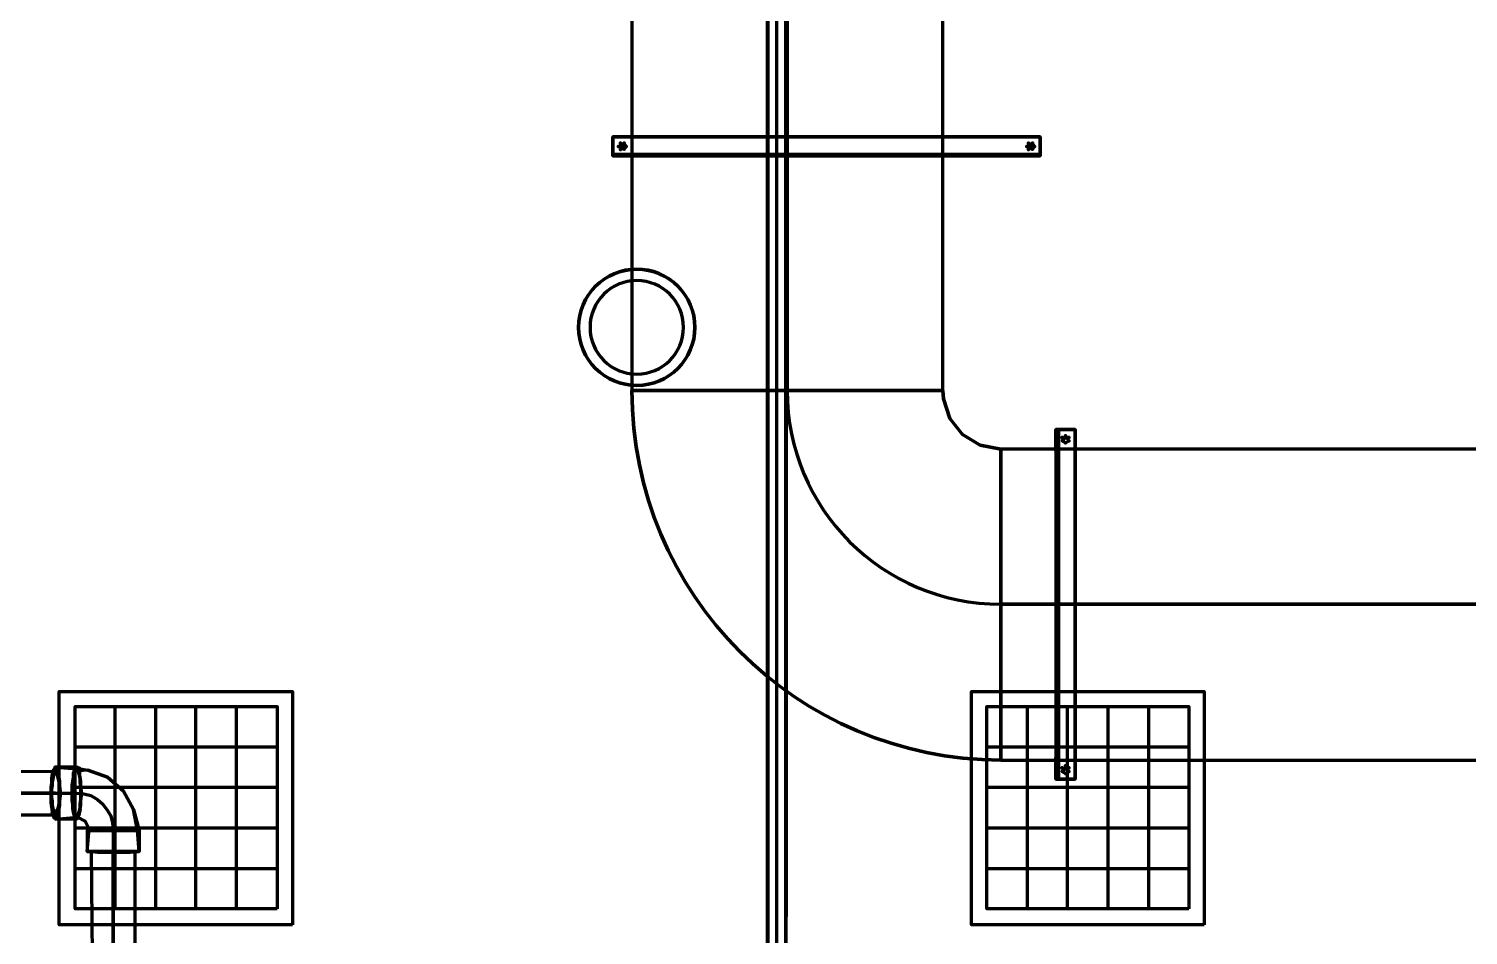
# Model space of a CAD drawing. Extents: x 0 to 1153, y 0 to 816.
# Drawn here: x 501.74 to 525.7, y 398.27 to 413.35 of the extents above; entities that cross this region are included whole.
import ezdxf

# ---------------------------------------------------------------- set-up
doc = ezdxf.new("R2010")
doc.units = 0
doc.header["$MEASUREMENT"] = 0
for name, color, linetype in [('Hatch', 7, 'Continuous'), ('HVAC', 7, 'Continuous'), ('PIPE', 7, 'Continuous')]:
    doc.layers.add(name, color=color, linetype=linetype)

msp = doc.modelspace()

# ---------------------------------------------------------------- linework, layer by layer
at = {"layer": 'Hatch', "color": 5, "linetype": 'Continuous', "lineweight": 211}
for p, q in [((514.191, 390.006), (514.191, 424.286)), ((503.174, 398.706), (503.174, 402.071)), ((503.851, 398.706), (503.851, 402.071)), ((504.518, 398.706), (504.518, 402.071)), ((505.195, 398.706), (505.195, 402.071)), ((518.361, 398.706), (518.361, 402.071)), ((519.028, 398.706), (519.028, 402.071)), ((519.705, 398.706), (519.705, 402.071)), ((520.383, 398.706), (520.383, 402.071)), ((505.873, 401.394), (502.507, 401.394)), ((521.049, 401.394), (517.684, 401.394)), ((505.873, 400.727), (502.507, 400.727)), ((521.049, 400.727), (517.684, 400.727)), ((505.873, 400.05), (502.507, 400.05)), ((521.049, 400.05), (517.684, 400.05)), ((505.873, 399.373), (502.507, 399.373)), ((521.049, 399.373), (517.684, 399.373))]:
    msp.add_line(p, q, dxfattribs=at)
msp.add_lwpolyline([(514.033, 388.779), (514.033, 390.006), (514.339, 390.006), (514.339, 424.286), (514.339, 390.006), (514.35, 424.286), (514.339, 390.006), (514.033, 390.006), (514.033, 424.286), (514.043, 390.006), (514.033, 424.286), (514.35, 424.286), (514.043, 424.286), (514.033, 390.006), (514.339, 390.006), (514.043, 390.006), (514.033, 389.424), (514.033, 388.779)], dxfattribs=at)
for points in [[(511.858, 409.353, 0.414207), (510.889, 408.384, 0.414191), (511.858, 407.416, 0.414207), (512.826, 408.384, 0.414223), (511.858, 409.353, 0.414207), (510.889, 408.384, 0.414191), (511.858, 407.416, 0.414207), (512.826, 408.384, 0.414223), (511.858, 409.353, 0.414207), (510.889, 408.384, 0.414191), (511.858, 407.416, 0.414207), (512.826, 408.384, 0.414223), (511.858, 409.353, 0.414207), (510.889, 408.384, 0.414191), (511.858, 407.416, 0.414207), (512.826, 408.384, 0.414223)], [(511.858, 409.162, 0.414213), (511.08, 408.384, 0.414204), (511.858, 407.606, 0.414202), (512.636, 408.384, 0.414211), (511.858, 409.162, 0.414213), (511.08, 408.384, 0.414204), (511.858, 407.606, 0.414202), (512.636, 408.384, 0.414211), (511.858, 409.162, 0.414213), (511.08, 408.384, 0.414204), (511.858, 407.606, 0.414202), (512.636, 408.384, 0.414211), (511.858, 409.162, 0.414213), (511.08, 408.384, 0.414204), (511.858, 407.606, 0.414202), (512.636, 408.384, 0.414211), (511.858, 409.162, 0.414213), (511.08, 408.384, 0.414204), (511.858, 407.606, 0.414202), (512.636, 408.384, 0.414211), (511.858, 409.162, 0.414213), (511.08, 408.384, 0.414204), (511.858, 407.606, 0.414202), (512.636, 408.384, 0.414211)]]:
    msp.add_lwpolyline(points, format="xyb", close=True, dxfattribs=at)
for points in [[(506.127, 398.441), (502.243, 398.441), (502.243, 402.325), (506.127, 402.325)], [(521.303, 398.441), (517.43, 398.441), (517.43, 402.325), (521.303, 402.325)], [(505.873, 398.706), (502.507, 398.706), (502.507, 402.071), (505.873, 402.071)], [(521.049, 398.706), (517.684, 398.706), (517.684, 402.071), (521.049, 402.071)]]:
    msp.add_lwpolyline(points, close=True, dxfattribs=at)
msp.add_circle((511.858, 408.384), 0.968, dxfattribs=at)
at = {"layer": 'HVAC', "color": 6, "linetype": 'Continuous', "lineweight": 211}
for points in [[(514.361, 534.416), (515.588, 534.416), (513.133, 534.416), (514.361, 534.416), (513.133, 534.416), (515.588, 534.416), (514.361, 534.416), (514.361, 535.654), (514.361, 534.416), (514.361, 530.532), (511.778, 530.532), (514.361, 530.532), (516.954, 530.532), (515.588, 534.416), (515.588, 535.654), (513.133, 535.654), (513.133, 534.416), (511.778, 530.532), (511.778, 407.331), (516.954, 407.331), (516.954, 530.532), (514.361, 530.532), (514.361, 407.331), (514.361, 530.532)], [(518.573, 411.554), (511.461, 411.554), (518.573, 411.554)], [(511.651, 411.342), (511.58, 411.415), (511.64, 411.427), (511.651, 411.342), (511.58, 411.415), (511.636, 411.431), (511.651, 411.342), (511.58, 411.415), (511.651, 411.448), (511.58, 411.415), (511.651, 411.342), (511.683, 411.395), (511.651, 411.448), (511.58, 411.415), (511.651, 411.342), (511.683, 411.395), (511.651, 411.448), (511.58, 411.415), (511.651, 411.342), (511.683, 411.395), (511.651, 411.448), (511.58, 411.415), (511.651, 411.342), (511.683, 411.395), (511.651, 411.448), (511.58, 411.415), (511.651, 411.342), (511.683, 411.395), (511.651, 411.448), (511.58, 411.415), (511.651, 411.342), (511.683, 411.395), (511.651, 411.448), (511.58, 411.415), (511.651, 411.342), (511.683, 411.395)], [(518.446, 411.342), (518.374, 411.412), (518.433, 411.429), (518.446, 411.342), (518.374, 411.412), (518.431, 411.431), (518.446, 411.342), (518.374, 411.412), (518.446, 411.448), (518.374, 411.412), (518.446, 411.342), (518.478, 411.395), (518.446, 411.448), (518.374, 411.412), (518.446, 411.342), (518.478, 411.395), (518.446, 411.448), (518.374, 411.412), (518.446, 411.342), (518.478, 411.395), (518.446, 411.448), (518.374, 411.412), (518.446, 411.342), (518.478, 411.395), (518.446, 411.448), (518.374, 411.412), (518.446, 411.342), (518.478, 411.395), (518.446, 411.448), (518.374, 411.412), (518.446, 411.342), (518.478, 411.395), (518.446, 411.448), (518.374, 411.412), (518.446, 411.342), (518.478, 411.395)], [(519.155, 400.865), (519.155, 406.686), (519.155, 400.865)], [(518.943, 406.495), (519.005, 406.566), (518.943, 406.495), (519.005, 406.566), (518.943, 406.495), (519.005, 406.566), (519.049, 406.495), (519.005, 406.566), (518.943, 406.495), (518.996, 406.463), (519.049, 406.495), (519.005, 406.566), (518.943, 406.495), (518.996, 406.463), (519.049, 406.495), (519.005, 406.566), (518.943, 406.495), (518.996, 406.463), (519.049, 406.495), (519.005, 406.566), (518.943, 406.495), (518.996, 406.463), (519.049, 406.495), (519.005, 406.566), (518.943, 406.495), (518.996, 406.463), (519.049, 406.495), (519.005, 406.566), (518.943, 406.495), (518.996, 406.463), (519.049, 406.495), (519.005, 406.566), (518.943, 406.495), (518.996, 406.463)], [(517.917, 406.358), (517.917, 401.182), (517.917, 406.358)], [(518.943, 400.992), (519.005, 401.063), (518.943, 400.992), (519.005, 401.063), (518.943, 400.992), (519.005, 401.063), (519.049, 400.992), (519.005, 401.063), (518.943, 400.992), (518.996, 400.96), (519.049, 400.992), (519.005, 401.063), (518.943, 400.992), (518.996, 400.96), (519.049, 400.992), (519.005, 401.063), (518.943, 400.992), (518.996, 400.96), (519.049, 400.992), (519.005, 401.063), (518.943, 400.992), (518.996, 400.96), (519.049, 400.992), (519.005, 401.063), (518.943, 400.992), (518.996, 400.96), (519.049, 400.992), (519.005, 401.063), (518.943, 400.992), (518.996, 400.96), (519.049, 400.992), (519.005, 401.063), (518.943, 400.992), (518.996, 400.96)]]:
    msp.add_lwpolyline(points, dxfattribs=at)
for points in [[(511.461, 411.268), (518.573, 411.268), (511.461, 411.237), (511.461, 411.554), (511.461, 411.237), (518.573, 411.237), (518.573, 411.554), (518.573, 411.237)], [(518.88, 406.686), (518.88, 400.865), (518.837, 406.686), (519.155, 406.686), (518.837, 406.686), (518.837, 400.865), (519.155, 400.865), (518.837, 400.865)]]:
    msp.add_lwpolyline(points, close=True, dxfattribs=at)
for points in [[(560.165, 406.358), (517.917, 406.358), (517.578, 406.421), (517.282, 406.601), (517.07, 406.866), (516.964, 407.194), (516.954, 407.331), (511.778, 407.331, 0.413691), (517.917, 401.182, -0.413691), (511.778, 407.331, 0.413691), (517.917, 401.182), (517.917, 403.775), (517.917, 406.358), (517.917, 401.182), (517.917, 403.775)], [(514.361, 407.331), (516.954, 407.331), (511.778, 407.331), (514.361, 407.331), (516.954, 407.331), (516.964, 407.194), (517.07, 406.866), (517.282, 406.601), (517.578, 406.421), (517.917, 406.358), (517.917, 401.182), (517.917, 403.775), (560.165, 403.775), (517.917, 403.775), (517.917, 406.358), (517.578, 406.421), (517.282, 406.601), (517.07, 406.866), (516.964, 407.194), (516.954, 407.331), (511.778, 407.331), (514.361, 407.331), (516.954, 407.331), (511.778, 407.331), (514.361, 407.331, 0.414211), (517.917, 403.775), (517.917, 406.358), (517.917, 401.182), (560.165, 401.182)]]:
    msp.add_lwpolyline(points, format="xyb", dxfattribs=at)
for p in [(511.556, 411.395), (511.556, 411.395), (511.556, 411.395), (511.588, 411.448), (511.588, 411.448), (511.588, 411.448), (511.588, 411.342), (511.588, 411.342), (511.588, 411.342), (511.651, 411.448), (511.651, 411.448), (511.651, 411.448), (511.683, 411.395), (511.683, 411.395), (511.683, 411.395), (518.351, 411.395), (518.351, 411.395), (518.351, 411.395), (518.382, 411.448), (518.382, 411.448), (518.382, 411.448), (518.382, 411.342), (518.382, 411.342), (518.382, 411.342), (518.446, 411.448), (518.446, 411.448), (518.446, 411.448), (518.478, 411.395), (518.478, 411.395), (518.478, 411.395), (518.943, 406.548), (518.943, 406.548), (518.943, 406.548), (518.996, 406.58), (518.996, 406.58), (518.996, 406.58), (518.996, 406.463), (518.996, 406.463), (518.996, 406.463), (519.049, 406.548), (519.049, 406.548), (519.049, 406.548), (519.049, 406.495), (519.049, 406.495), (519.049, 406.495), (518.943, 401.055), (518.943, 401.055), (518.943, 401.055), (518.996, 401.087), (518.996, 401.087), (518.996, 401.087), (518.996, 400.96), (518.996, 400.96), (518.996, 400.96), (519.049, 401.055), (519.049, 401.055), (519.049, 401.055), (519.049, 400.992), (519.049, 400.992), (519.049, 400.992)]:
    msp.add_point(p, dxfattribs=at)
at = {"layer": 'PIPE', "color": 3, "linetype": 'Continuous', "lineweight": 211}
for p, q in [((502.2, 401.066), (502.169, 401.066)), ((502.518, 400.241), (502.528, 400.23)), ((502.74, 400.008), (502.751, 400.008)), ((502.708, 399.658), (502.719, 399.658)), ((502.846, 399.658), (502.888, 399.648))]:
    msp.add_line(p, q, dxfattribs=at)
for points in [[(498.221, 400.272), (502.179, 400.272), (502.211, 400.325), (502.232, 400.399), (502.243, 400.452), (502.243, 400.812), (502.232, 400.865), (502.211, 400.939), (502.179, 400.992), (498.274, 400.981)], [(502.137, 401.002), (502.126, 400.95), (502.116, 400.875), (502.116, 400.801), (502.105, 400.727), (502.105, 400.473), (502.126, 400.325), (502.147, 400.23), (502.2, 400.209), (502.222, 400.262), (502.243, 400.368), (502.253, 400.431), (502.253, 400.505), (502.264, 400.59), (502.264, 400.664), (502.253, 400.748), (502.253, 400.823), (502.243, 400.897), (502.232, 400.95), (502.222, 401.002), (502.179, 401.066), (502.137, 401.002), (502.126, 400.95), (502.116, 400.875), (502.116, 400.801), (502.105, 400.727), (502.105, 400.473), (502.158, 400.304), (502.147, 400.23), (502.2, 400.209), (502.222, 400.262), (502.243, 400.368)], [(502.486, 400.918), (502.497, 400.971), (502.528, 401.034)], [(498.221, 400.632), (502.179, 400.632), (498.221, 400.632)], [(502.179, 400.632), (502.528, 400.632), (502.655, 400.621), (502.772, 400.59), (502.878, 400.526), (502.962, 400.452), (503.036, 400.357), (503.1, 400.251), (503.132, 400.135), (503.142, 400.008), (503.142, 399.658)], [(502.179, 400.198), (502.126, 400.325)], [(503.502, 399.658), (503.576, 399.658), (502.719, 399.658), (502.782, 399.658), (503.502, 399.658), (503.576, 399.658), (502.719, 399.658), (502.782, 399.658), (503.513, 399.648), (502.782, 399.658)], [(503.502, 396.198), (502.814, 396.187), (502.782, 399.658), (502.888, 399.648), (503.417, 399.648), (503.502, 399.658), (503.502, 396.198), (503.142, 396.198), (503.142, 399.658), (503.142, 396.198), (502.782, 396.198), (502.782, 396.198)]]:
    msp.add_lwpolyline(points, dxfattribs=at)
for points in [[(502.116, 400.558), (502.126, 400.495), (502.126, 400.431), (502.137, 400.378), (502.2, 400.293), (502.243, 400.368), (502.253, 400.431), (502.253, 400.505), (502.264, 400.59), (502.264, 400.664), (502.253, 400.748), (502.253, 400.823), (502.243, 400.897), (502.232, 400.95), (502.222, 401.002), (502.169, 401.066), (502.169, 401.066), (502.169, 400.992), (502.169, 400.992), (502.147, 400.939), (502.137, 400.865), (502.126, 400.812), (502.126, 400.759), (502.116, 400.696), (502.116, 400.632)], [(503.544, 400.008), (503.481, 400.018), (502.814, 400.018), (502.751, 400.008), (503.576, 400.008), (502.708, 400.008), (502.782, 400.018), (503.513, 400.018), (503.544, 400.008), (503.481, 400.357), (503.312, 400.664), (503.047, 400.897), (502.719, 401.013), (502.571, 401.002), (502.518, 401.066), (502.476, 400.96), (502.476, 400.897), (502.465, 400.833), (502.454, 400.759), (502.454, 400.516), (502.465, 400.442), (502.465, 400.378), (502.476, 400.315), (502.486, 400.262), (502.55, 400.209), (502.528, 400.23), (502.55, 400.209), (502.571, 400.293), (502.592, 400.368), (502.603, 400.431), (502.603, 400.505), (502.613, 400.59), (502.613, 400.664), (502.603, 400.748), (502.603, 400.823), (502.592, 400.897), (502.581, 400.95), (502.528, 401.034), (502.55, 401.024), (502.528, 401.034), (502.497, 400.971), (502.486, 400.918), (502.476, 400.854), (502.465, 400.791), (502.465, 400.484), (502.476, 400.41), (502.486, 400.357), (502.497, 400.304), (502.55, 400.241), (502.55, 400.23), (502.677, 400.166), (502.751, 400.008), (502.74, 400.008), (502.814, 400.018), (503.481, 400.018), (503.544, 400.008), (502.782, 400.018), (502.708, 400.008), (503.576, 400.008), (503.513, 400.018), (502.74, 400.008), (502.708, 400.008), (502.708, 399.658), (502.74, 400.029), (502.677, 400.166), (502.55, 400.23), (502.528, 400.198), (502.179, 400.198), (502.55, 400.23), (502.581, 400.336), (502.592, 400.389), (502.592, 400.452), (502.603, 400.516), (502.603, 400.738), (502.592, 400.812), (502.592, 400.875), (502.581, 400.928), (502.592, 401.034), (502.528, 401.066), (502.179, 401.066), (502.528, 401.034), (502.592, 401.034), (502.719, 401.013), (503.047, 400.897), (503.312, 400.664), (503.481, 400.357), (503.576, 400.008), (503.576, 399.658)], [(502.581, 400.336), (502.592, 400.389), (502.592, 400.452), (502.603, 400.516), (502.603, 400.738), (502.592, 400.812), (502.592, 400.875), (502.581, 400.928), (502.56, 401.002), (502.528, 401.066), (502.55, 401.024), (502.497, 401.002), (502.486, 400.918), (502.476, 400.854), (502.465, 400.791), (502.465, 400.484), (502.476, 400.41), (502.486, 400.357), (502.497, 400.304), (502.55, 400.241), (502.55, 400.209), (502.528, 400.198), (502.581, 400.304), (502.571, 400.293), (502.592, 400.368), (502.603, 400.431), (502.603, 400.505), (502.613, 400.59), (502.613, 400.664), (502.603, 400.748), (502.603, 400.823), (502.592, 400.897), (502.581, 400.95), (502.571, 401.002), (502.518, 401.066), (502.518, 401.066), (502.476, 400.96), (502.476, 400.96), (502.476, 400.897), (502.465, 400.833), (502.454, 400.759), (502.454, 400.516), (502.465, 400.442), (502.465, 400.378), (502.476, 400.315), (502.486, 400.262), (502.528, 400.198), (502.55, 400.209), (502.581, 400.304), (502.592, 400.368), (502.571, 400.262)]]:
    msp.add_lwpolyline(points, close=True, dxfattribs=at)

doc.saveas('drawing.dxf')
